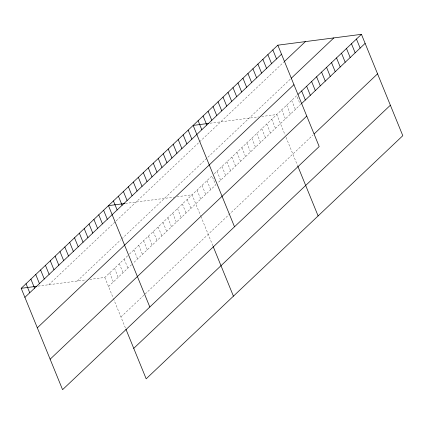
<?xml version="1.0" encoding="UTF-8"?>
<svg xmlns="http://www.w3.org/2000/svg" width="424" height="424" viewBox="0 0 424 424"><rect width="100%" height="100%" fill="white"/><g stroke="black" fill="none" stroke-linecap="round" stroke-linejoin="round"><path stroke-width="0.32" stroke-dasharray="2.12 1.59" d="M48.792 284.727L283.677 62.196M77.216 281.038L120.845 239.708M121.725 238.871L290.366 79.097M89.755 279.411L104.808 277.455L127.725 255.746M129.484 254.077L211.989 175.912L215.678 184.965L133.178 263.124M214.252 173.771L296.673 95.681L300.367 104.728L217.941 182.818M108.502 286.507L132.299 263.961M120.93 316.966L143.847 295.258M145.167 294.007L312.801 135.192M210.071 123.214L258.561 116.923M261.698 116.515L276.745 114.56L285.071 134.959M125.382 203.446L174.502 197.07M177.009 196.747L192.061 194.791L200.626 215.79M38.128 286.11L85.998 279.898M291.691 100.403L295.385 109.45M286.709 105.12L290.403 114.167M281.727 109.843L285.421 118.89M286.046 137.35L297.616 165.699M271.768 119.282L275.457 128.329M266.786 123.999L270.475 133.046M261.804 128.721L265.493 137.768M256.822 133.438L260.516 142.485M251.84 138.16L255.534 147.208M246.858 142.877L250.552 151.924M241.876 147.6L245.57 156.647M236.894 152.317L240.588 161.364M231.912 157.039L235.606 166.086M226.93 161.756L230.624 170.803M221.948 166.473L225.642 175.525M216.966 171.195L220.66 180.242M207.007 180.635L210.696 189.682M202.025 185.352L205.714 194.404M197.043 190.074L200.732 199.121M200.87 216.383L212.928 245.931M187.212 199.386L190.906 208.433M182.368 203.976L186.057 213.028M177.518 208.571L181.212 217.618M172.669 213.161L176.363 222.213M167.825 217.756L171.513 226.803M162.975 222.346L166.669 231.398M158.131 226.941L161.82 235.988M153.281 231.531L156.975 240.583M148.432 236.126L152.126 245.173M143.588 240.715L147.276 249.768M138.738 245.311L142.432 254.358M133.894 249.9L137.583 258.953M124.195 259.085L127.889 268.138M119.351 263.68L123.04 272.727M114.501 268.27L118.195 277.322M109.657 272.865L113.346 281.912M104.808 277.455L113.134 297.855M113.378 298.454L125.674 328.595"/><path stroke-width="0.64" d="M277.826 45.183L319.192 146.545L62.567 389.672L21.2 288.309L277.826 45.183L361.434 34.328L402.8 135.691L146.174 378.817L125.912 329.172M24.894 297.356L281.52 54.23M284.133 61.766L305.418 41.6M291.272 78.239L333.842 37.911M37.323 327.821L293.954 84.694M298.035 94.393L361.434 34.328M301.273 103.875L365.128 43.375M50.133 359.208L306.759 116.081M314.158 133.91L377.561 73.84M133.74 348.358L390.366 105.226M208.815 123.379L193.143 125.414L234.504 226.776M124.757 203.531L108.454 205.645L149.82 307.008M21.2 288.309L36.877 286.274M356.452 39.045L360.146 48.098M351.469 43.767L355.164 52.815M346.488 48.484L350.182 57.537M341.506 53.207L345.2 62.254M336.529 57.924L340.218 66.976M331.547 62.646L335.236 71.693M326.565 67.363L330.254 76.415M321.583 72.085L325.272 81.132M316.601 76.802L320.295 85.855M311.619 81.525L315.313 90.572M306.637 86.242L310.331 95.289M301.655 90.964L305.349 100.011M272.844 49.9L276.538 58.947M267.862 54.622L271.556 63.669M262.88 59.339L266.574 68.386M257.903 64.056L261.592 73.108M297.855 166.277L318.111 215.922M252.921 68.778L256.61 77.825M247.939 73.495L251.628 82.547M242.957 78.217L246.646 87.265M237.975 82.934L241.669 91.987M232.993 87.657L236.687 96.704M228.011 92.374L231.705 101.426M223.029 97.096L226.723 106.143M218.047 101.813L221.741 110.865M213.065 106.535L216.759 115.582M208.083 111.252L211.777 120.305M203.101 115.975L206.795 125.022M198.119 120.692L201.813 129.739M188.161 130.131L191.849 139.178M183.179 134.853L186.867 143.9M178.197 139.57L181.885 148.617M173.215 144.293L176.909 153.34M213.166 246.514L233.428 296.159M168.233 149.01L171.927 158.057M163.251 153.732L166.945 162.779M158.269 158.449L161.963 167.496M153.287 163.171L156.981 172.218M148.305 167.888L151.999 176.935M143.323 172.61L147.017 181.657M138.341 177.327L142.035 186.374M133.359 182.05L137.053 191.097M128.382 186.767L132.071 195.814M123.4 191.489L127.089 200.536M118.418 196.206L122.107 205.253M113.436 200.923L117.13 209.975M103.604 210.235L107.299 219.288M98.76 214.83L102.449 223.877M93.911 219.42L97.605 228.472M89.061 224.015L92.755 233.062M84.217 228.605L87.911 237.657M79.368 233.2L83.062 242.247M74.523 237.79L78.212 246.842M69.674 242.385L73.368 251.432M64.824 246.975L68.518 256.027M59.98 251.57L63.674 260.617M55.131 256.16L58.825 265.212M50.286 260.755L53.975 269.802M45.437 265.344L49.131 274.397M40.587 269.94L44.282 278.987M35.743 274.529L39.437 283.582M30.894 279.125L34.588 288.172M26.05 283.714L29.738 292.767"/></g></svg>
